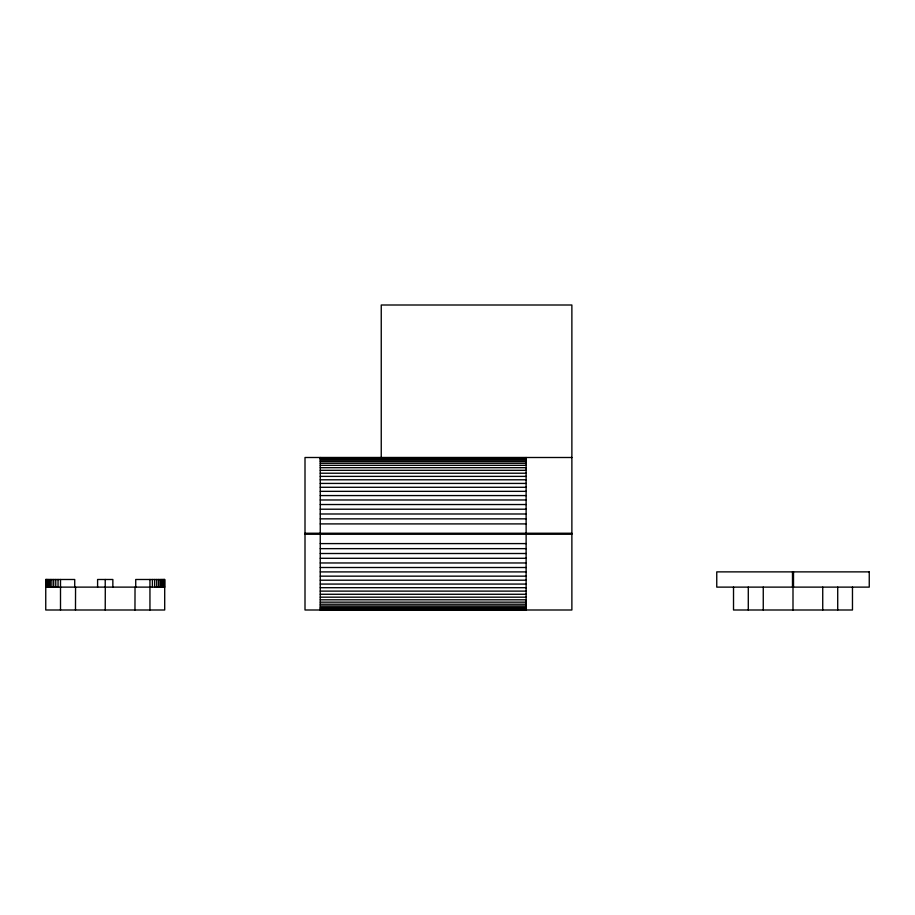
<?xml version="1.0" encoding="UTF-8"?>
<svg xmlns="http://www.w3.org/2000/svg" width="915" height="915" viewBox="0 0 915 915"><rect width="100%" height="100%" fill="white"/><g stroke="black" fill="none" stroke-linecap="round" stroke-linejoin="round"><path stroke-width="1.37" d="M60.504 579.492L60.504 609.996M75.487 609.996L75.556 587.121M105.225 609.996L105.294 587.121M134.963 609.996L135.031 587.121M149.946 609.996L149.946 579.492M571.875 457.5L305.004 457.5L305.004 609.996L571.875 609.996L571.875 305.004L381.246 305.004L381.246 457.5M320.25 457.66L526.125 457.66M320.25 458.141L526.125 458.141M320.25 458.953L526.125 458.953M320.25 460.085L526.125 460.085M320.25 461.526L526.125 461.526M320.25 463.287L526.125 463.287M320.25 465.335L526.125 465.335M320.25 467.691L526.125 467.691M320.25 470.321L526.125 470.321M320.25 473.215L526.125 473.215M320.25 476.383L526.125 476.383M320.25 479.792L526.125 479.792M320.25 483.429L526.125 483.429M320.25 487.283L526.125 487.283M320.25 491.344L526.125 491.344M320.25 495.575L526.125 495.575M320.25 499.979L526.125 499.979M320.25 504.531L526.125 504.531M320.25 509.209L526.125 509.209M320.25 513.99L526.125 513.99M320.25 518.851L526.125 518.851M320.25 523.906L526.125 523.906M305.004 533.239L571.875 533.239M305.004 534.257L571.875 534.257M320.25 543.59L526.125 543.59M320.25 548.645L526.125 548.645M320.25 553.506L526.125 553.506M320.25 558.287L526.125 558.287M320.25 562.965L526.125 562.965M320.25 567.506L526.125 567.506M320.25 571.909L526.125 571.909M320.25 576.153L526.125 576.153M320.25 580.202L526.125 580.202M320.25 584.067L526.125 584.067M45.75 587.121L164.7 587.121M320.25 587.705L526.125 587.705M320.25 591.113L526.125 591.113M320.25 594.27L526.125 594.27M320.25 597.175L526.125 597.175M320.25 599.805L526.125 599.805M320.25 602.15L526.125 602.15M320.25 604.209L526.125 604.209M320.25 605.959L526.125 605.959M320.25 607.411L526.125 607.411M320.25 608.544L526.125 608.544M320.25 609.344L526.125 609.344M320.25 609.836L526.125 609.836M852.471 587.121L852.471 609.996L733.521 609.996L733.521 587.121M837.717 587.121L837.717 609.996M822.734 587.121L822.734 609.996M793.511 571.875L793.511 587.121M792.996 587.121L792.996 609.996M792.493 571.875L792.493 587.121M763.259 587.121L763.259 609.996M748.287 587.121L748.287 609.996M526.125 457.5L526.125 609.996M320.25 457.5L320.25 609.996M164.574 579.492L164.574 587.121M164.197 579.492L164.197 587.121M163.556 579.492L163.556 587.121M162.676 579.492L162.676 587.121M161.543 579.492L161.543 587.121M160.171 579.492L160.171 587.121M158.569 579.492L158.569 587.121M156.728 579.492L156.728 587.121M154.681 579.492L154.681 587.121M152.405 579.492L152.405 587.121M135.729 587.121L135.729 579.492L164.7 579.492L164.7 609.996L45.75 609.996L45.75 579.492L74.721 579.492L74.721 587.121M112.854 587.121L112.854 579.492L97.596 579.492L97.596 587.121M105.225 579.492L105.225 587.121M58.045 579.492L58.045 587.121M55.769 579.492L55.769 587.121M53.722 579.492L53.722 587.121M51.88 579.492L51.88 587.121M50.279 579.492L50.279 587.121M48.907 579.492L48.907 587.121M47.774 579.492L47.774 587.121M46.894 579.492L46.894 587.121M46.253 579.492L46.253 587.121M45.876 579.492L45.876 587.121M869.25 571.875L716.754 571.875L716.754 587.121L869.25 587.121L869.25 571.875"/></g></svg>
